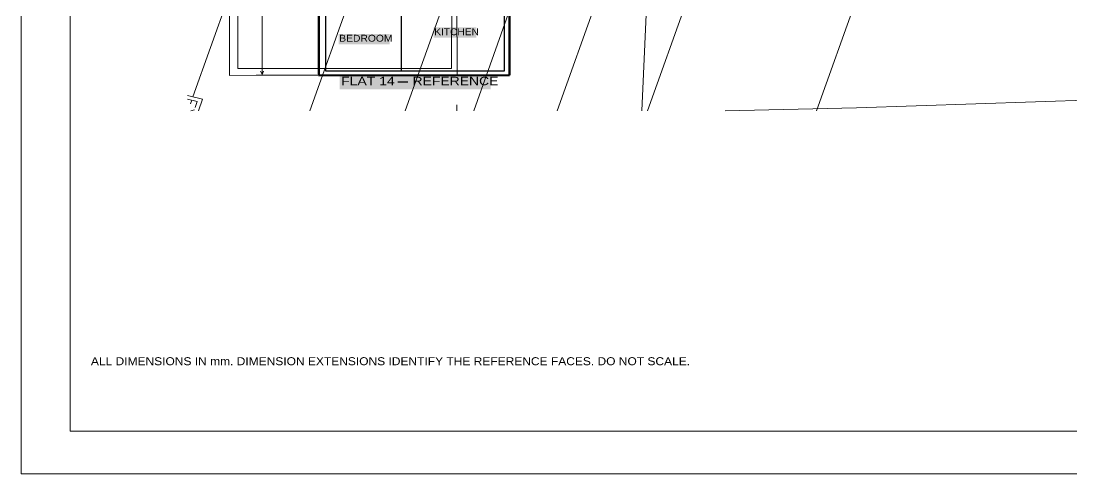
# Paper-space layout '01 Roof Support Layout' of a CAD drawing. Header units: millimetres. Extents: x 5 to 415, y 5 to 287.
# Drawn here: x 4.9 to 238.3, y 4.9 to 105.6 of the extents above; entities that cross this region are included whole.
import ezdxf

# ---------------------------------------------------------------- set-up
doc = ezdxf.new("R2010")
doc.units = ezdxf.units.MM
for name, color, linetype in [('GA_BACKGROUND', 253, 'Continuous'), ('SHEET_GEOMETRY', 7, 'Continuous'), ('SHEET_TEXT', 7, 'Continuous')]:
    doc.layers.add(name, color=color, linetype=linetype)

# ---------------------------------------------------------------- blocks, each defined once
blk = doc.blocks.new('SHEET_01_ROOF')
at = {"layer": 'GA_BACKGROUND', "lineweight": 0}
for p, q in [((51.25, 219.63), (51.25, 93.48)), ((53.07, 218.68), (53.05, 95.02)), ((73.39, 173.47), (43.11, 88.75)), ((95.65, 159.97), (69.08, 85.63)), ((128.62, 150.42), (105.46, 85.63)), ((205.1, 151.45), (181.58, 85.63)), ((204.29, 149.17), (181.58, 85.63)), ((164.32, 142.4), (144.03, 85.63)), ((110.18, 141.34), (90.27, 85.63)), ((100.57, 95.01), (100.67, 139.17)), ((143.39, 139.95), (123.98, 85.63)), ((101.79, 93.5), (101.69, 137.65)), ((142.82, 85.63), (143.87, 108.62)), ((51.25, 93.48), (101.79, 93.5)), ((53.05, 95.02), (100.57, 95.01)), ((45.26, 88.18), (41.89, 89.03)), ((41.89, 88.21), (44.09, 87.66)), ((42.89, 87.96), (42.61, 87.16)), ((44.09, 87.66), (43.61, 86.33)), ((44.34, 85.63), (45.26, 88.18)), ((101.71, 86.97), (101.7, 85.63)), ((261.32, 88.64), (190.45, 86.29)), ((43.44, 85.83), (42.68, 85.63)), ((190.45, 86.29), (161.29, 85.63))]:
    blk.add_line(p, q, dxfattribs=at)
at = {"layer": 'SHEET_GEOMETRY', "lineweight": 15}
for p, q in [((4.94, 4.9), (4.94, 287.48)), ((15.88, 14.43), (15.88, 276.19)), ((70.68, 93.5), (57.16, 93.5)), ((330.91, 14.43), (15.88, 14.43)), ((414.51, 4.9), (4.94, 4.9))]:
    blk.add_line(p, q, dxfattribs=at)
at = {"layer": 'SHEET_GEOMETRY', "lineweight": 60}
for p, q in [((71.11, 219.63), (71.11, 93.48)), ((113.44, 93.5), (113.36, 137.65)), ((71.11, 93.48), (113.44, 93.5))]:
    blk.add_line(p, q, dxfattribs=at)
at = {"layer": 'SHEET_GEOMETRY', "lineweight": 30}
for p, q in [((72.64, 94.44), (72.64, 140.56)), ((112.24, 139.15), (112.24, 94.44)), ((89.41, 94.44), (89.41, 111.43)), ((112.24, 94.44), (72.64, 94.44))]:
    blk.add_line(p, q, dxfattribs=at)
at = {"layer": 'SHEET_GEOMETRY', "lineweight": 18}
for p, q in [((58.47, 104.64), (58.47, 107.37)), ((58.47, 101.9), (58.47, 104.64)), ((58.47, 99.17), (58.47, 101.9)), ((58.47, 96.43), (58.47, 99.17)), ((58.47, 93.7), (58.47, 96.43)), ((58.47, 93.7), (58.12, 94.39)), ((58.82, 94.39), (58.47, 93.7))]:
    blk.add_line(p, q, dxfattribs=at)
at = {"layer": 'SHEET_GEOMETRY', "color": 255}
for points in [[(75.46, 100.4), (86.83, 100.4), (75.46, 102.71), (86.83, 102.71)], [(96.55, 101.83), (106.03, 101.83), (96.55, 104.13), (106.03, 104.13)], [(75.67, 90.38), (109.21, 90.38), (75.67, 93.74), (109.21, 93.74)]]:
    blk.add_solid(points, dxfattribs=at)
at = {"layer": 'SHEET_GEOMETRY', "color": 7}
for points in [[(88.58, 92.17), (90.89, 92.17), (90.89, 91.85)], [(88.58, 92.17), (90.89, 91.85), (88.58, 91.85)], [(88.58, 92.17), (88.58, 91.85), (88.58, 92.17)]]:
    blk.add_solid(points, dxfattribs=at)
at = {"layer": 'SHEET_TEXT'}
for s, height, width, p in [('KITCHEN', 1.52, 1.11051, (96.7, 102.41)), ('BEDROOM', 1.52, 1.125533, (75.61, 100.98)), ('FLAT 14 ', 1.869, 1.243107, (76.01, 91.3)), (' REFERENCE', 1.869, 1.236683, (91.03, 91.3)), ('ALL DIMENSIONS IN mm. DIMENSION EXTENSIONS IDENTIFY THE REFERENCE FACES. DO NOT SCALE.', 1.778, 1.119065, (20.46, 29.07))]:
    blk.add_text(s, height=height, dxfattribs=dict(at, width=width)).set_placement(p)

psp = doc.layouts.new('01 Roof Support Layout')

# ---------------------------------------------------------------- block references
psp.add_blockref('SHEET_01_ROOF', (0, 0))

doc.saveas('drawing.dxf')
